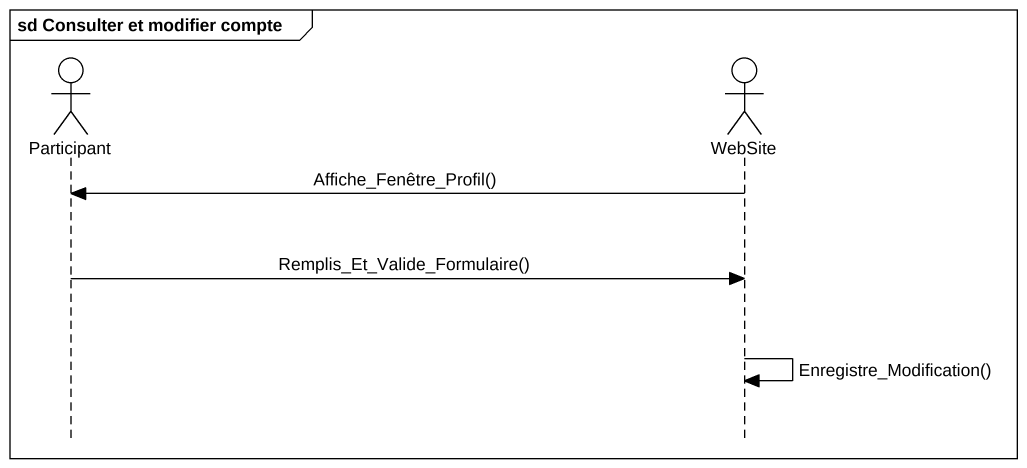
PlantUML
@startuml
mainframe sd Consulter et modifier compte
hide footbox
actor "Participant" as Participant_
actor WebSite

WebSite -> Participant_ : Affiche_Fenêtre_Profil()
Participant_ -> WebSite : Remplis_Et_Valide_Formulaire()
WebSite -> WebSite : Enregistre_Modification()
@enduml
